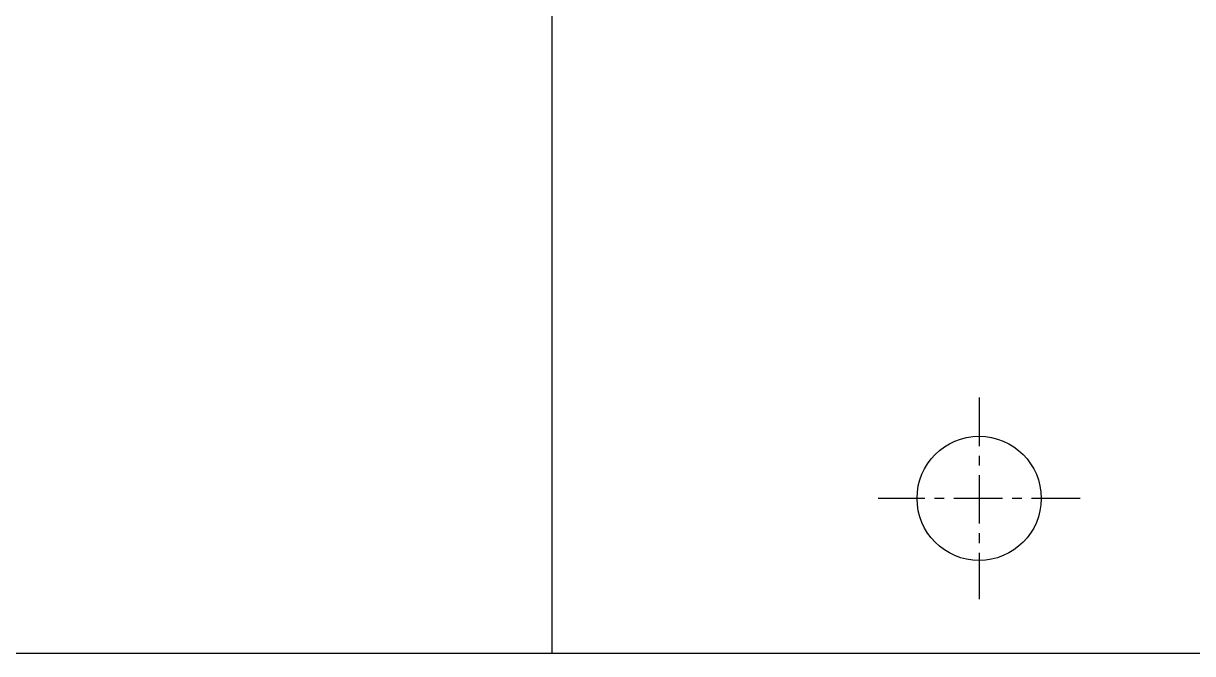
# Model space of a CAD drawing. Extents: x 1 to 142, y 0 to 144.
# Drawn here: x 52.72 to 82.84, y 71.84 to 88.09 of the extents above; entities that cross this region are included whole.
import ezdxf

# ---------------------------------------------------------------- set-up
doc = ezdxf.new("R2010")
doc.units = 0
doc.linetypes.add('CENTER', pattern=[2, 1.25, -0.25, 0.25, -0.25])
doc.layers.get('0').update_dxf_attribs({"linetype": 'CONTINUOUS'})
doc.layers.add('CENTER', color=1, linetype='CENTER')

msp = doc.modelspace()

# ---------------------------------------------------------------- linework, layer by layer
at = {"color": 7, "linetype": 'CONTINUOUS'}
for p, q in [((66.342, 71.844), (66.342, 99.344)), ((66.342, 71.844), (52.342, 71.844)), ((99.342, 71.844), (66.342, 71.844))]:
    msp.add_line(p, q, dxfattribs=at)
msp.add_circle((77.342, 75.844), 1.6, dxfattribs=at)
at = {"layer": 'CENTER', "color": 1, "linetype": 'CENTER'}
for p, q in [((77.342, 78.444), (77.342, 73.244)), ((79.942, 75.844), (74.742, 75.844))]:
    msp.add_line(p, q, dxfattribs=at)

doc.saveas('drawing.dxf')
